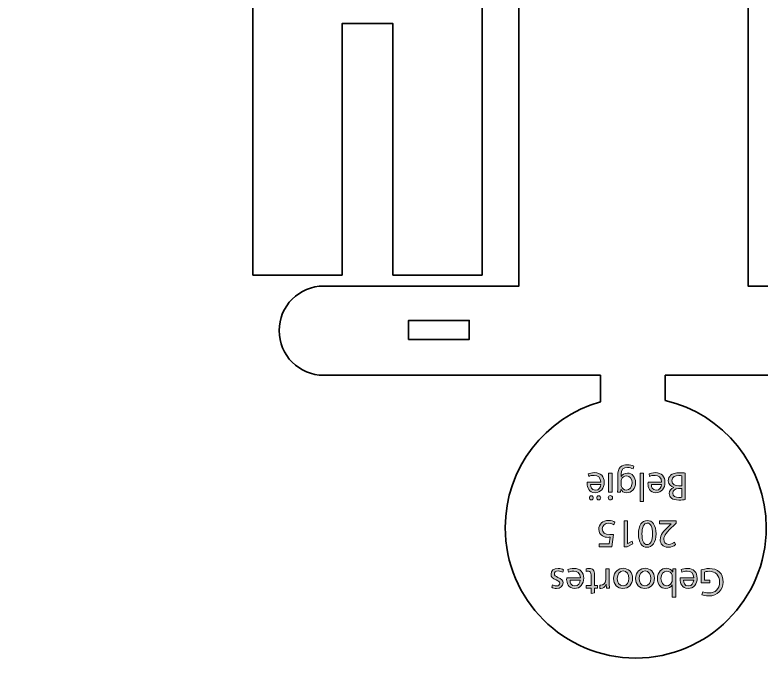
# Model space of a CAD drawing. Header units: inches. Extents: x 3 to 336, y -207 to -2.
# Drawn here: x 2.8 to 121.5, y -207.2 to -104.8 of the extents above; entities that cross this region are included whole.
import ezdxf

# ---------------------------------------------------------------- set-up
doc = ezdxf.new("R2010")
doc.units = ezdxf.units.IN
doc.header["$MEASUREMENT"] = 0
doc.layers.add('cut', color=7, linetype='Continuous')
doc.layers.add('graveer', color=7, linetype='Continuous')

# ---------------------------------------------------------------- blocks, each defined once
blk = doc.blocks.new('block 3')
at = {"layer": 'graveer'}
h = blk.add_hatch(color=7, dxfattribs=at)
h.dxf.hatch_style = 2
edge = h.paths.add_edge_path()
edge.add_spline(control_points=[(98.67, -180.77), (98.68, -180.55), (98.7, -180.3), (98.7, -179.93), (98.7, -179.93), (98.7, -178.15), (98.7, -178.15), (98.7, -177.44), (98.84, -177.01), (99.14, -176.74), (99.43, -176.46), (99.87, -176.37), (100.25, -176.37), (100.62, -176.37), (101.03, -176.46), (101.28, -176.63), (101.28, -176.63), (101.14, -177.05), (101.14, -177.05), (100.93, -176.93), (100.62, -176.81), (100.23, -176.81), (99.66, -176.81), (99.24, -177.11), (99.24, -177.88), (99.24, -177.88), (99.24, -178.23), (99.24, -178.23), (99.24, -178.23), (99.26, -178.23), (99.26, -178.23), (99.43, -177.94), (99.76, -177.71), (100.23, -177.71), (101, -177.71), (101.54, -178.36), (101.54, -179.21), (101.54, -180.25), (100.86, -180.84), (100.16, -180.84), (99.62, -180.84), (99.33, -180.57), (99.2, -180.31), (99.2, -180.31), (99.19, -180.31), (99.19, -180.31), (99.19, -180.31), (99.16, -180.77), (99.16, -180.77), (99.16, -180.77), (98.67, -180.77), (98.67, -180.77)], knot_values=[0, 0, 0, 0, 1, 1, 1, 2, 2, 2, 3, 3, 3, 4, 4, 4, 5, 5, 5, 6, 6, 6, 7, 7, 7, 8, 8, 8, 9, 9, 9, 10, 10, 10, 11, 11, 11, 12, 12, 12, 13, 13, 13, 14, 14, 14, 15, 15, 15, 16, 16, 16, 17, 17, 17, 17], degree=3, periodic=1)
edge = h.paths.add_edge_path()
edge.add_spline(control_points=[(99.25, -179.56), (99.25, -179.66), (99.26, -179.74), (99.28, -179.82), (99.38, -180.14), (99.66, -180.41), (100.06, -180.41), (100.6, -180.41), (100.98, -179.96), (100.98, -179.24), (100.98, -178.64), (100.67, -178.14), (100.07, -178.14), (99.73, -178.14), (99.42, -178.35), (99.29, -178.71), (99.26, -178.81), (99.25, -178.91), (99.25, -179.01), (99.25, -179.01), (99.25, -179.56), (99.25, -179.56)], knot_values=[0, 0, 0, 0, 1, 1, 1, 2, 2, 2, 3, 3, 3, 4, 4, 4, 5, 5, 5, 6, 6, 6, 7, 7, 7, 7], degree=3, periodic=1)
h = blk.add_hatch(color=7, dxfattribs=at)
h.dxf.hatch_style = 2
edge = h.paths.add_edge_path()
edge.add_spline(control_points=[(96.01, -179.14), (96, -178.38), (95.52, -178.07), (94.96, -178.07), (94.56, -178.07), (94.32, -178.14), (94.11, -178.23), (94.11, -178.23), (94.01, -177.83), (94.01, -177.83), (94.21, -177.74), (94.54, -177.64), (95.03, -177.64), (95.98, -177.64), (96.55, -178.26), (96.55, -179.19), (96.55, -180.11), (96, -180.84), (95.1, -180.84), (94.1, -180.84), (93.83, -179.96), (93.83, -179.4), (93.83, -179.28), (93.85, -179.19), (93.85, -179.14), (93.85, -179.14), (96.01, -179.14), (96.01, -179.14)], knot_values=[0, 0, 0, 0, 1, 1, 1, 2, 2, 2, 3, 3, 3, 4, 4, 4, 5, 5, 5, 6, 6, 6, 7, 7, 7, 8, 8, 8, 9, 9, 9, 9], degree=3, periodic=1)
edge = h.paths.add_edge_path()
edge.add_spline(control_points=[(94.81, -181.64), (94.81, -181.82), (94.67, -181.97), (94.49, -181.97), (94.32, -181.97), (94.18, -181.83), (94.18, -181.64), (94.18, -181.47), (94.31, -181.32), (94.49, -181.32), (94.68, -181.32), (94.81, -181.47), (94.81, -181.64)], knot_values=[0, 0, 0, 0, 1, 1, 1, 2, 2, 2, 3, 3, 3, 4, 4, 4, 4], degree=3, periodic=1)
edge = h.paths.add_edge_path()
edge.add_spline(control_points=[(94.37, -179.54), (94.37, -179.89), (94.52, -180.44), (95.15, -180.44), (95.71, -180.44), (95.96, -179.92), (96.01, -179.54), (96.01, -179.54), (94.37, -179.54), (94.37, -179.54)], knot_values=[0, 0, 0, 0, 1, 1, 1, 2, 2, 2, 3, 3, 3, 3], degree=3, periodic=1)
edge = h.paths.add_edge_path()
edge.add_spline(control_points=[(95.99, -181.64), (95.99, -181.82), (95.85, -181.97), (95.67, -181.97), (95.49, -181.97), (95.36, -181.83), (95.36, -181.64), (95.36, -181.47), (95.48, -181.32), (95.67, -181.32), (95.86, -181.32), (95.99, -181.47), (95.99, -181.64)], knot_values=[0, 0, 0, 0, 1, 1, 1, 2, 2, 2, 3, 3, 3, 4, 4, 4, 4], degree=3, periodic=1)
h = blk.add_hatch(color=7, dxfattribs=at)
h.dxf.hatch_style = 2
edge = h.paths.add_edge_path()
edge.add_spline(control_points=[(97.19, -181.64), (97.18, -181.45), (97.32, -181.3), (97.54, -181.3), (97.74, -181.3), (97.88, -181.45), (97.88, -181.64), (97.88, -181.84), (97.73, -181.99), (97.53, -181.99), (97.32, -181.99), (97.19, -181.84), (97.19, -181.64)], knot_values=[0, 0, 0, 0, 1, 1, 1, 2, 2, 2, 3, 3, 3, 4, 4, 4, 4], degree=3, periodic=1)
h.paths.add_polyline_path([(97.81, -177.7), (97.81, -180.77), (97.25, -180.77), (97.25, -177.7)])
h = blk.add_hatch(color=7, dxfattribs=at)
h.dxf.hatch_style = 2
h.paths.add_polyline_path([(102.82, -182.21), (102.26, -182.21), (102.26, -177.7), (102.82, -177.7)])
h = blk.add_hatch(color=7, dxfattribs=at)
h.dxf.hatch_style = 2
edge = h.paths.add_edge_path()
edge.add_spline(control_points=[(105.69, -179.14), (105.68, -178.38), (105.19, -178.07), (104.63, -178.07), (104.23, -178.07), (103.99, -178.14), (103.78, -178.23), (103.78, -178.23), (103.69, -177.83), (103.69, -177.83), (103.89, -177.74), (104.22, -177.64), (104.71, -177.64), (105.66, -177.64), (106.22, -178.26), (106.22, -179.19), (106.22, -180.11), (105.68, -180.84), (104.78, -180.84), (103.78, -180.84), (103.51, -179.96), (103.51, -179.4), (103.51, -179.28), (103.52, -179.19), (103.53, -179.14), (103.53, -179.14), (105.69, -179.14), (105.69, -179.14)], knot_values=[0, 0, 0, 0, 1, 1, 1, 2, 2, 2, 3, 3, 3, 4, 4, 4, 5, 5, 5, 6, 6, 6, 7, 7, 7, 8, 8, 8, 9, 9, 9, 9], degree=3, periodic=1)
edge = h.paths.add_edge_path()
edge.add_spline(control_points=[(104.05, -179.54), (104.04, -179.89), (104.2, -180.44), (104.83, -180.44), (105.39, -180.44), (105.64, -179.92), (105.68, -179.54), (105.68, -179.54), (104.05, -179.54), (104.05, -179.54)], knot_values=[0, 0, 0, 0, 1, 1, 1, 2, 2, 2, 3, 3, 3, 3], degree=3, periodic=1)
h = blk.add_hatch(color=7, dxfattribs=at)
h.dxf.hatch_style = 2
edge = h.paths.add_edge_path()
edge.add_spline(control_points=[(109.45, -181.92), (109.21, -181.98), (108.83, -182.01), (108.44, -182.01), (107.89, -182.01), (107.53, -181.92), (107.26, -181.7), (107.04, -181.54), (106.91, -181.28), (106.91, -180.95), (106.91, -180.53), (107.18, -180.17), (107.63, -180.01), (107.63, -180.01), (107.63, -179.99), (107.63, -179.99), (107.23, -179.89), (106.75, -179.56), (106.75, -178.92), (106.75, -178.55), (106.9, -178.27), (107.11, -178.06), (107.41, -177.79), (107.89, -177.66), (108.59, -177.66), (108.97, -177.66), (109.26, -177.69), (109.45, -177.71), (109.45, -177.71), (109.45, -181.92), (109.45, -181.92)], knot_values=[0, 0, 0, 0, 1, 1, 1, 2, 2, 2, 3, 3, 3, 4, 4, 4, 5, 5, 5, 6, 6, 6, 7, 7, 7, 8, 8, 8, 9, 9, 9, 10, 10, 10, 10], degree=3, periodic=1)
edge = h.paths.add_edge_path()
edge.add_spline(control_points=[(108.9, -178.12), (108.79, -178.1), (108.63, -178.09), (108.43, -178.09), (107.86, -178.09), (107.33, -178.3), (107.33, -178.93), (107.33, -179.51), (107.83, -179.75), (108.44, -179.75), (108.44, -179.75), (108.9, -179.75), (108.9, -179.75), (108.9, -179.75), (108.9, -178.12), (108.9, -178.12)], knot_values=[0, 0, 0, 0, 1, 1, 1, 2, 2, 2, 3, 3, 3, 4, 4, 4, 5, 5, 5, 5], degree=3, periodic=1)
edge = h.paths.add_edge_path()
edge.add_spline(control_points=[(108.9, -180.17), (108.9, -180.17), (108.39, -180.17), (108.39, -180.17), (107.81, -180.17), (107.47, -180.48), (107.47, -180.89), (107.47, -181.39), (107.85, -181.59), (108.41, -181.59), (108.66, -181.59), (108.81, -181.57), (108.9, -181.55), (108.9, -181.55), (108.9, -180.17), (108.9, -180.17)], knot_values=[0, 0, 0, 0, 1, 1, 1, 2, 2, 2, 3, 3, 3, 4, 4, 4, 5, 5, 5, 5], degree=3, periodic=1)
h = blk.add_hatch(color=7, dxfattribs=at)
h.dxf.hatch_style = 2
edge = h.paths.add_edge_path()
edge.add_spline(control_points=[(95.76, -188.98), (95.76, -188.98), (97.34, -188.98), (97.34, -188.98), (97.34, -188.98), (97.49, -187.92), (97.49, -187.92), (97.4, -187.93), (97.31, -187.94), (97.16, -187.94), (96.84, -187.94), (96.52, -187.87), (96.27, -187.72), (95.94, -187.54), (95.68, -187.18), (95.68, -186.66), (95.68, -185.85), (96.32, -185.25), (97.22, -185.25), (97.67, -185.25), (98.05, -185.38), (98.24, -185.5), (98.24, -185.5), (98.1, -185.93), (98.1, -185.93), (97.93, -185.83), (97.6, -185.7), (97.22, -185.7), (96.69, -185.7), (96.24, -186.04), (96.24, -186.6), (96.25, -187.13), (96.61, -187.51), (97.43, -187.51), (97.67, -187.51), (97.85, -187.49), (98, -187.47), (98, -187.47), (97.74, -189.45), (97.74, -189.45), (97.74, -189.45), (95.76, -189.45), (95.76, -189.45), (95.76, -189.45), (95.76, -188.98), (95.76, -188.98)], knot_values=[0, 0, 0, 0, 1, 1, 1, 2, 2, 2, 3, 3, 3, 4, 4, 4, 5, 5, 5, 6, 6, 6, 7, 7, 7, 8, 8, 8, 9, 9, 9, 10, 10, 10, 11, 11, 11, 12, 12, 12, 13, 13, 13, 14, 14, 14, 15, 15, 15, 15], degree=3, periodic=1)
h = blk.add_hatch(color=7, dxfattribs=at)
h.dxf.hatch_style = 2
h.paths.add_polyline_path([(100.27, -188.93), (100.28, -188.93), (101, -188.54), (101.11, -188.97), (100.21, -189.45), (99.73, -189.45), (99.73, -185.32), (100.27, -185.32)])
h = blk.add_hatch(color=7, dxfattribs=at)
h.dxf.hatch_style = 2
edge = h.paths.add_edge_path()
edge.add_spline(control_points=[(102, -187.43), (102, -186.03), (102.52, -185.25), (103.43, -185.25), (104.24, -185.25), (104.78, -186.01), (104.8, -187.37), (104.8, -188.76), (104.2, -189.52), (103.36, -189.52), (102.49, -189.52), (102, -188.74), (102, -187.43)], knot_values=[0, 0, 0, 0, 1, 1, 1, 2, 2, 2, 3, 3, 3, 4, 4, 4, 4], degree=3, periodic=1)
edge = h.paths.add_edge_path()
edge.add_spline(control_points=[(104.24, -187.37), (104.24, -186.29), (103.91, -185.68), (103.4, -185.68), (102.83, -185.68), (102.55, -186.35), (102.55, -187.4), (102.55, -188.42), (102.82, -189.09), (103.39, -189.09), (103.88, -189.09), (104.24, -188.49), (104.24, -187.37)], knot_values=[0, 0, 0, 0, 1, 1, 1, 2, 2, 2, 3, 3, 3, 4, 4, 4, 4], degree=3, periodic=1)
h = blk.add_hatch(color=7, dxfattribs=at)
h.dxf.hatch_style = 2
edge = h.paths.add_edge_path()
edge.add_spline(control_points=[(108, -185.32), (108, -185.32), (108, -185.66), (108, -185.66), (108, -185.66), (107.56, -186.09), (107.56, -186.09), (106.5, -187.09), (106.03, -187.63), (106.02, -188.25), (106.02, -188.67), (106.23, -189.06), (106.84, -189.06), (107.22, -189.06), (107.53, -188.86), (107.72, -188.71), (107.72, -188.71), (107.9, -189.1), (107.9, -189.1), (107.61, -189.34), (107.2, -189.52), (106.73, -189.52), (105.84, -189.52), (105.46, -188.91), (105.46, -188.32), (105.46, -187.56), (106.02, -186.94), (106.89, -186.1), (106.89, -186.1), (107.22, -185.8), (107.22, -185.8), (107.22, -185.8), (107.22, -185.78), (107.22, -185.78), (107.22, -185.78), (105.36, -185.78), (105.36, -185.78), (105.36, -185.78), (105.36, -185.32), (105.36, -185.32), (105.36, -185.32), (108, -185.32), (108, -185.32)], knot_values=[0, 0, 0, 0, 1, 1, 1, 2, 2, 2, 3, 3, 3, 4, 4, 4, 5, 5, 5, 6, 6, 6, 7, 7, 7, 8, 8, 8, 9, 9, 9, 10, 10, 10, 11, 11, 11, 12, 12, 12, 13, 13, 13, 14, 14, 14, 14], degree=3, periodic=1)
h = blk.add_hatch(color=7, dxfattribs=at)
h.dxf.hatch_style = 2
edge = h.paths.add_edge_path()
edge.add_spline(control_points=[(89.95, -193.51), (89.79, -193.4), (89.49, -193.29), (89.21, -193.29), (88.81, -193.29), (88.62, -193.49), (88.62, -193.75), (88.62, -194.01), (88.78, -194.16), (89.19, -194.31), (89.74, -194.51), (90, -194.81), (90, -195.18), (90, -195.68), (89.6, -196.08), (88.94, -196.08), (88.63, -196.08), (88.36, -196), (88.19, -195.89), (88.19, -195.89), (88.33, -195.49), (88.33, -195.49), (88.45, -195.56), (88.67, -195.67), (88.95, -195.67), (89.28, -195.67), (89.47, -195.47), (89.47, -195.25), (89.47, -194.99), (89.28, -194.88), (88.88, -194.73), (88.35, -194.52), (88.08, -194.26), (88.08, -193.8), (88.08, -193.26), (88.5, -192.88), (89.23, -192.88), (89.56, -192.88), (89.87, -192.96), (90.09, -193.09), (90.09, -193.09), (89.95, -193.51), (89.95, -193.51)], knot_values=[0, 0, 0, 0, 1, 1, 1, 2, 2, 2, 3, 3, 3, 4, 4, 4, 5, 5, 5, 6, 6, 6, 7, 7, 7, 8, 8, 8, 9, 9, 9, 10, 10, 10, 11, 11, 11, 12, 12, 12, 13, 13, 13, 14, 14, 14, 14], degree=3, periodic=1)
h = blk.add_hatch(color=7, dxfattribs=at)
h.dxf.hatch_style = 2
edge = h.paths.add_edge_path()
edge.add_spline(control_points=[(92.75, -194.38), (92.73, -193.62), (92.25, -193.31), (91.69, -193.31), (91.29, -193.31), (91.05, -193.38), (90.84, -193.47), (90.84, -193.47), (90.74, -193.07), (90.74, -193.07), (90.94, -192.98), (91.28, -192.88), (91.77, -192.88), (92.71, -192.88), (93.28, -193.5), (93.28, -194.43), (93.28, -195.35), (92.73, -196.08), (91.84, -196.08), (90.83, -196.08), (90.57, -195.2), (90.57, -194.64), (90.57, -194.52), (90.58, -194.43), (90.59, -194.38), (90.59, -194.38), (92.75, -194.38), (92.75, -194.38)], knot_values=[0, 0, 0, 0, 1, 1, 1, 2, 2, 2, 3, 3, 3, 4, 4, 4, 5, 5, 5, 6, 6, 6, 7, 7, 7, 8, 8, 8, 9, 9, 9, 9], degree=3, periodic=1)
edge = h.paths.add_edge_path()
edge.add_spline(control_points=[(91.11, -194.78), (91.1, -195.13), (91.25, -195.68), (91.88, -195.68), (92.45, -195.68), (92.69, -195.16), (92.74, -194.78), (92.74, -194.78), (91.11, -194.78), (91.11, -194.78)], knot_values=[0, 0, 0, 0, 1, 1, 1, 2, 2, 2, 3, 3, 3, 3], degree=3, periodic=1)
h = blk.add_hatch(color=7, dxfattribs=at)
h.dxf.hatch_style = 2
edge = h.paths.add_edge_path()
edge.add_spline(control_points=[(94.45, -196.9), (94.45, -196.9), (94.45, -196.01), (94.45, -196.01), (94.45, -196.01), (93.65, -196.01), (93.65, -196.01), (93.65, -196.01), (93.65, -195.59), (93.65, -195.59), (93.65, -195.59), (94.45, -195.59), (94.45, -195.59), (94.45, -195.59), (94.45, -193.93), (94.45, -193.93), (94.45, -193.55), (94.34, -193.33), (94.03, -193.33), (93.88, -193.33), (93.77, -193.35), (93.7, -193.37), (93.7, -193.37), (93.68, -192.95), (93.68, -192.95), (93.79, -192.91), (93.96, -192.88), (94.17, -192.88), (94.43, -192.88), (94.64, -192.96), (94.78, -193.11), (94.94, -193.28), (94.99, -193.55), (94.99, -193.91), (94.99, -193.91), (94.99, -195.59), (94.99, -195.59), (94.99, -195.59), (95.47, -195.59), (95.47, -195.59), (95.47, -195.59), (95.47, -196.01), (95.47, -196.01), (95.47, -196.01), (94.99, -196.01), (94.99, -196.01), (94.99, -196.01), (94.99, -196.75), (94.99, -196.75), (94.99, -196.75), (94.45, -196.9), (94.45, -196.9)], knot_values=[0, 0, 0, 0, 1, 1, 1, 2, 2, 2, 3, 3, 3, 4, 4, 4, 5, 5, 5, 6, 6, 6, 7, 7, 7, 8, 8, 8, 9, 9, 9, 10, 10, 10, 11, 11, 11, 12, 12, 12, 13, 13, 13, 14, 14, 14, 15, 15, 15, 16, 16, 16, 17, 17, 17, 17], degree=3, periodic=1)
h = blk.add_hatch(color=7, dxfattribs=at)
h.dxf.hatch_style = 2
edge = h.paths.add_edge_path()
edge.add_spline(control_points=[(97.35, -195.06), (97.35, -195.42), (97.36, -195.73), (97.37, -196.01), (97.37, -196.01), (96.89, -196.01), (96.89, -196.01), (96.89, -196.01), (96.87, -195.41), (96.87, -195.41), (96.87, -195.41), (96.84, -195.41), (96.84, -195.41), (96.7, -195.82), (96.36, -196.08), (95.99, -196.08), (95.93, -196.08), (95.88, -196.08), (95.83, -196.07), (95.83, -196.07), (95.83, -195.54), (95.83, -195.54), (95.89, -195.55), (95.95, -195.56), (96.02, -195.56), (96.42, -195.56), (96.69, -195.26), (96.77, -194.84), (96.78, -194.76), (96.8, -194.67), (96.8, -194.58), (96.8, -194.58), (96.8, -192.94), (96.8, -192.94), (96.8, -192.94), (97.35, -192.94), (97.35, -192.94), (97.35, -192.94), (97.35, -195.06), (97.35, -195.06)], knot_values=[0, 0, 0, 0, 1, 1, 1, 2, 2, 2, 3, 3, 3, 4, 4, 4, 5, 5, 5, 6, 6, 6, 7, 7, 7, 8, 8, 8, 9, 9, 9, 10, 10, 10, 11, 11, 11, 12, 12, 12, 13, 13, 13, 13], degree=3, periodic=1)
h = blk.add_hatch(color=7, dxfattribs=at)
h.dxf.hatch_style = 2
edge = h.paths.add_edge_path()
edge.add_spline(control_points=[(98.05, -194.5), (98.05, -193.37), (98.84, -192.87), (99.58, -192.87), (100.42, -192.87), (101.06, -193.48), (101.06, -194.45), (101.06, -195.48), (100.38, -196.08), (99.53, -196.08), (98.65, -196.08), (98.05, -195.44), (98.05, -194.5)], knot_values=[0, 0, 0, 0, 1, 1, 1, 2, 2, 2, 3, 3, 3, 4, 4, 4, 4], degree=3, periodic=1)
edge = h.paths.add_edge_path()
edge.add_spline(control_points=[(100.49, -194.47), (100.49, -193.8), (100.1, -193.29), (99.56, -193.29), (99.02, -193.29), (98.62, -193.79), (98.62, -194.48), (98.62, -195), (98.88, -195.67), (99.55, -195.67), (100.21, -195.67), (100.49, -195.06), (100.49, -194.47)], knot_values=[0, 0, 0, 0, 1, 1, 1, 2, 2, 2, 3, 3, 3, 4, 4, 4, 4], degree=3, periodic=1)
h = blk.add_hatch(color=7, dxfattribs=at)
h.dxf.hatch_style = 2
edge = h.paths.add_edge_path()
edge.add_spline(control_points=[(101.54, -194.5), (101.54, -193.37), (102.33, -192.87), (103.07, -192.87), (103.9, -192.87), (104.54, -193.48), (104.54, -194.45), (104.54, -195.48), (103.87, -196.08), (103.02, -196.08), (102.14, -196.08), (101.54, -195.44), (101.54, -194.5)], knot_values=[0, 0, 0, 0, 1, 1, 1, 2, 2, 2, 3, 3, 3, 4, 4, 4, 4], degree=3, periodic=1)
edge = h.paths.add_edge_path()
edge.add_spline(control_points=[(103.98, -194.47), (103.98, -193.8), (103.59, -193.29), (103.04, -193.29), (102.51, -193.29), (102.11, -193.79), (102.11, -194.48), (102.11, -195), (102.37, -195.67), (103.03, -195.67), (103.69, -195.67), (103.98, -195.06), (103.98, -194.47)], knot_values=[0, 0, 0, 0, 1, 1, 1, 2, 2, 2, 3, 3, 3, 4, 4, 4, 4], degree=3, periodic=1)
h = blk.add_hatch(color=7, dxfattribs=at)
h.dxf.hatch_style = 2
edge = h.paths.add_edge_path()
edge.add_spline(control_points=[(107.96, -192.94), (107.95, -193.15), (107.93, -193.46), (107.93, -193.73), (107.93, -193.73), (107.93, -197.45), (107.93, -197.45), (107.93, -197.45), (107.38, -197.45), (107.38, -197.45), (107.38, -197.45), (107.38, -195.52), (107.38, -195.52), (107.38, -195.52), (107.37, -195.52), (107.37, -195.52), (107.17, -195.86), (106.82, -196.08), (106.32, -196.08), (105.56, -196.08), (105.02, -195.45), (105.02, -194.52), (105.02, -193.42), (105.72, -192.87), (106.4, -192.87), (106.85, -192.87), (107.2, -193.04), (107.43, -193.45), (107.43, -193.45), (107.45, -193.45), (107.45, -193.45), (107.45, -193.45), (107.48, -192.94), (107.48, -192.94), (107.48, -192.94), (107.96, -192.94), (107.96, -192.94)], knot_values=[0, 0, 0, 0, 1, 1, 1, 2, 2, 2, 3, 3, 3, 4, 4, 4, 5, 5, 5, 6, 6, 6, 7, 7, 7, 8, 8, 8, 9, 9, 9, 10, 10, 10, 11, 11, 11, 12, 12, 12, 12], degree=3, periodic=1)
edge = h.paths.add_edge_path()
edge.add_spline(control_points=[(107.38, -194.17), (107.38, -194.1), (107.37, -194.03), (107.36, -193.97), (107.25, -193.58), (106.92, -193.32), (106.52, -193.32), (105.93, -193.32), (105.58, -193.79), (105.58, -194.5), (105.58, -195.11), (105.9, -195.64), (106.5, -195.64), (106.88, -195.64), (107.24, -195.38), (107.35, -194.95), (107.36, -194.89), (107.38, -194.81), (107.38, -194.73), (107.38, -194.73), (107.38, -194.17), (107.38, -194.17)], knot_values=[0, 0, 0, 0, 1, 1, 1, 2, 2, 2, 3, 3, 3, 4, 4, 4, 5, 5, 5, 6, 6, 6, 7, 7, 7, 7], degree=3, periodic=1)
h = blk.add_hatch(color=7, dxfattribs=at)
h.dxf.hatch_style = 2
edge = h.paths.add_edge_path()
edge.add_spline(control_points=[(110.8, -194.38), (110.79, -193.62), (110.31, -193.31), (109.75, -193.31), (109.35, -193.31), (109.11, -193.38), (108.9, -193.47), (108.9, -193.47), (108.8, -193.07), (108.8, -193.07), (109, -192.98), (109.34, -192.88), (109.83, -192.88), (110.77, -192.88), (111.34, -193.5), (111.34, -194.43), (111.34, -195.35), (110.79, -196.08), (109.9, -196.08), (108.89, -196.08), (108.63, -195.2), (108.63, -194.64), (108.63, -194.52), (108.64, -194.43), (108.64, -194.38), (108.64, -194.38), (110.8, -194.38), (110.8, -194.38)], knot_values=[0, 0, 0, 0, 1, 1, 1, 2, 2, 2, 3, 3, 3, 4, 4, 4, 5, 5, 5, 6, 6, 6, 7, 7, 7, 8, 8, 8, 9, 9, 9, 9], degree=3, periodic=1)
edge = h.paths.add_edge_path()
edge.add_spline(control_points=[(109.17, -194.78), (109.16, -195.13), (109.31, -195.68), (109.94, -195.68), (110.51, -195.68), (110.75, -195.16), (110.8, -194.78), (110.8, -194.78), (109.17, -194.78), (109.17, -194.78)], knot_values=[0, 0, 0, 0, 1, 1, 1, 2, 2, 2, 3, 3, 3, 3], degree=3, periodic=1)
h = blk.add_hatch(color=7, dxfattribs=at)
h.dxf.hatch_style = 2
edge = h.paths.add_edge_path()
edge.add_spline(control_points=[(111.97, -193.13), (112.22, -193.04), (112.71, -192.9), (113.29, -192.9), (113.93, -192.9), (114.47, -193.06), (114.89, -193.46), (115.26, -193.82), (115.48, -194.39), (115.48, -195.06), (115.48, -196.33), (114.6, -197.27), (113.17, -197.27), (112.67, -197.27), (112.28, -197.16), (112.1, -197.07), (112.1, -197.07), (112.23, -196.62), (112.23, -196.62), (112.46, -196.72), (112.75, -196.8), (113.18, -196.8), (114.22, -196.8), (114.9, -196.15), (114.9, -195.08), (114.9, -193.99), (114.25, -193.35), (113.25, -193.35), (112.89, -193.35), (112.64, -193.4), (112.51, -193.47), (112.51, -193.47), (112.51, -194.74), (112.51, -194.74), (112.51, -194.74), (113.38, -194.74), (113.38, -194.74), (113.38, -194.74), (113.38, -195.19), (113.38, -195.19), (113.38, -195.19), (111.97, -195.19), (111.97, -195.19), (111.97, -195.19), (111.97, -193.13), (111.97, -193.13)], knot_values=[0, 0, 0, 0, 1, 1, 1, 2, 2, 2, 3, 3, 3, 4, 4, 4, 5, 5, 5, 6, 6, 6, 7, 7, 7, 8, 8, 8, 9, 9, 9, 10, 10, 10, 11, 11, 11, 12, 12, 12, 13, 13, 13, 14, 14, 14, 15, 15, 15, 15], degree=3, periodic=1)
at = {"layer": 'graveer', "lineweight": 0}
for points in [[(97.81, -177.7), (97.81, -180.77), (97.25, -180.77), (97.25, -177.7), (97.81, -177.7)], [(102.82, -182.21), (102.26, -182.21), (102.26, -177.7), (102.82, -177.7), (102.82, -182.21)], [(100.27, -188.93), (100.28, -188.93), (101, -188.54), (101.11, -188.97), (100.21, -189.45), (99.73, -189.45), (99.73, -185.32), (100.27, -185.32), (100.27, -188.93)]]:
    blk.add_lwpolyline(points, dxfattribs=at)
for points, knots in [([(98.67, -180.77), (98.68, -180.55), (98.7, -180.3), (98.7, -179.93), (98.7, -179.93), (98.7, -178.15), (98.7, -178.15), (98.7, -177.44), (98.84, -177.01), (99.14, -176.74), (99.43, -176.46), (99.87, -176.37), (100.25, -176.37), (100.62, -176.37), (101.03, -176.46), (101.28, -176.63), (101.28, -176.63), (101.14, -177.05), (101.14, -177.05), (100.93, -176.93), (100.62, -176.81), (100.23, -176.81), (99.66, -176.81), (99.24, -177.11), (99.24, -177.88), (99.24, -177.88), (99.24, -178.23), (99.24, -178.23), (99.24, -178.23), (99.26, -178.23), (99.26, -178.23), (99.43, -177.94), (99.76, -177.71), (100.23, -177.71), (101, -177.71), (101.54, -178.36), (101.54, -179.21), (101.54, -180.25), (100.86, -180.84), (100.16, -180.84), (99.62, -180.84), (99.33, -180.57), (99.2, -180.31), (99.2, -180.31), (99.19, -180.31), (99.19, -180.31), (99.19, -180.31), (99.16, -180.77), (99.16, -180.77), (99.16, -180.77), (98.67, -180.77), (98.67, -180.77)], [0, 0, 0, 0, 1, 1, 1, 2, 2, 2, 3, 3, 3, 4, 4, 4, 5, 5, 5, 6, 6, 6, 7, 7, 7, 8, 8, 8, 9, 9, 9, 10, 10, 10, 11, 11, 11, 12, 12, 12, 13, 13, 13, 14, 14, 14, 15, 15, 15, 16, 16, 16, 17, 17, 17, 17]), ([(96.01, -179.14), (96, -178.38), (95.52, -178.07), (94.96, -178.07), (94.56, -178.07), (94.32, -178.14), (94.11, -178.23), (94.11, -178.23), (94.01, -177.83), (94.01, -177.83), (94.21, -177.74), (94.54, -177.64), (95.03, -177.64), (95.98, -177.64), (96.55, -178.26), (96.55, -179.19), (96.55, -180.11), (96, -180.84), (95.1, -180.84), (94.1, -180.84), (93.83, -179.96), (93.83, -179.4), (93.83, -179.28), (93.85, -179.19), (93.85, -179.14), (93.85, -179.14), (96.01, -179.14), (96.01, -179.14)], [0, 0, 0, 0, 1, 1, 1, 2, 2, 2, 3, 3, 3, 4, 4, 4, 5, 5, 5, 6, 6, 6, 7, 7, 7, 8, 8, 8, 9, 9, 9, 9]), ([(105.69, -179.14), (105.68, -178.38), (105.19, -178.07), (104.63, -178.07), (104.23, -178.07), (103.99, -178.14), (103.78, -178.23), (103.78, -178.23), (103.69, -177.83), (103.69, -177.83), (103.89, -177.74), (104.22, -177.64), (104.71, -177.64), (105.66, -177.64), (106.22, -178.26), (106.22, -179.19), (106.22, -180.11), (105.68, -180.84), (104.78, -180.84), (103.78, -180.84), (103.51, -179.96), (103.51, -179.4), (103.51, -179.28), (103.52, -179.19), (103.53, -179.14), (103.53, -179.14), (105.69, -179.14), (105.69, -179.14)], [0, 0, 0, 0, 1, 1, 1, 2, 2, 2, 3, 3, 3, 4, 4, 4, 5, 5, 5, 6, 6, 6, 7, 7, 7, 8, 8, 8, 9, 9, 9, 9]), ([(109.45, -181.92), (109.21, -181.98), (108.83, -182.01), (108.44, -182.01), (107.89, -182.01), (107.53, -181.92), (107.26, -181.7), (107.04, -181.54), (106.91, -181.28), (106.91, -180.95), (106.91, -180.53), (107.18, -180.17), (107.63, -180.01), (107.63, -180.01), (107.63, -179.99), (107.63, -179.99), (107.23, -179.89), (106.75, -179.56), (106.75, -178.92), (106.75, -178.55), (106.9, -178.27), (107.11, -178.06), (107.41, -177.79), (107.89, -177.66), (108.59, -177.66), (108.97, -177.66), (109.26, -177.69), (109.45, -177.71), (109.45, -177.71), (109.45, -181.92), (109.45, -181.92)], [0, 0, 0, 0, 1, 1, 1, 2, 2, 2, 3, 3, 3, 4, 4, 4, 5, 5, 5, 6, 6, 6, 7, 7, 7, 8, 8, 8, 9, 9, 9, 10, 10, 10, 10]), ([(108.9, -178.12), (108.79, -178.1), (108.63, -178.09), (108.43, -178.09), (107.86, -178.09), (107.33, -178.3), (107.33, -178.93), (107.33, -179.51), (107.83, -179.75), (108.44, -179.75), (108.44, -179.75), (108.9, -179.75), (108.9, -179.75), (108.9, -179.75), (108.9, -178.12), (108.9, -178.12)], [0, 0, 0, 0, 1, 1, 1, 2, 2, 2, 3, 3, 3, 4, 4, 4, 5, 5, 5, 5]), ([(99.25, -179.56), (99.25, -179.66), (99.26, -179.74), (99.28, -179.82), (99.38, -180.14), (99.66, -180.41), (100.06, -180.41), (100.6, -180.41), (100.98, -179.96), (100.98, -179.24), (100.98, -178.64), (100.67, -178.14), (100.07, -178.14), (99.73, -178.14), (99.42, -178.35), (99.29, -178.71), (99.26, -178.81), (99.25, -178.91), (99.25, -179.01), (99.25, -179.01), (99.25, -179.56), (99.25, -179.56)], [0, 0, 0, 0, 1, 1, 1, 2, 2, 2, 3, 3, 3, 4, 4, 4, 5, 5, 5, 6, 6, 6, 7, 7, 7, 7]), ([(94.37, -179.54), (94.37, -179.89), (94.52, -180.44), (95.15, -180.44), (95.71, -180.44), (95.96, -179.92), (96.01, -179.54), (96.01, -179.54), (94.37, -179.54), (94.37, -179.54)], [0, 0, 0, 0, 1, 1, 1, 2, 2, 2, 3, 3, 3, 3]), ([(104.05, -179.54), (104.04, -179.89), (104.2, -180.44), (104.83, -180.44), (105.39, -180.44), (105.64, -179.92), (105.68, -179.54), (105.68, -179.54), (104.05, -179.54), (104.05, -179.54)], [0, 0, 0, 0, 1, 1, 1, 2, 2, 2, 3, 3, 3, 3]), ([(108.9, -180.17), (108.9, -180.17), (108.39, -180.17), (108.39, -180.17), (107.81, -180.17), (107.47, -180.48), (107.47, -180.89), (107.47, -181.39), (107.85, -181.59), (108.41, -181.59), (108.66, -181.59), (108.81, -181.57), (108.9, -181.55), (108.9, -181.55), (108.9, -180.17), (108.9, -180.17)], [0, 0, 0, 0, 1, 1, 1, 2, 2, 2, 3, 3, 3, 4, 4, 4, 5, 5, 5, 5]), ([(94.81, -181.64), (94.81, -181.82), (94.67, -181.97), (94.49, -181.97), (94.32, -181.97), (94.18, -181.83), (94.18, -181.64), (94.18, -181.47), (94.31, -181.32), (94.49, -181.32), (94.68, -181.32), (94.81, -181.47), (94.81, -181.64)], [0, 0, 0, 0, 1, 1, 1, 2, 2, 2, 3, 3, 3, 4, 4, 4, 4]), ([(95.99, -181.64), (95.99, -181.82), (95.85, -181.97), (95.67, -181.97), (95.49, -181.97), (95.36, -181.83), (95.36, -181.64), (95.36, -181.47), (95.48, -181.32), (95.67, -181.32), (95.86, -181.32), (95.99, -181.47), (95.99, -181.64)], [0, 0, 0, 0, 1, 1, 1, 2, 2, 2, 3, 3, 3, 4, 4, 4, 4]), ([(97.19, -181.64), (97.18, -181.45), (97.32, -181.3), (97.54, -181.3), (97.74, -181.3), (97.88, -181.45), (97.88, -181.64), (97.88, -181.84), (97.73, -181.99), (97.53, -181.99), (97.32, -181.99), (97.19, -181.84), (97.19, -181.64)], [0, 0, 0, 0, 1, 1, 1, 2, 2, 2, 3, 3, 3, 4, 4, 4, 4]), ([(95.76, -188.98), (95.76, -188.98), (97.34, -188.98), (97.34, -188.98), (97.34, -188.98), (97.49, -187.92), (97.49, -187.92), (97.4, -187.93), (97.31, -187.94), (97.16, -187.94), (96.84, -187.94), (96.52, -187.87), (96.27, -187.72), (95.94, -187.54), (95.68, -187.18), (95.68, -186.66), (95.68, -185.85), (96.32, -185.25), (97.22, -185.25), (97.67, -185.25), (98.05, -185.38), (98.24, -185.5), (98.24, -185.5), (98.1, -185.93), (98.1, -185.93), (97.93, -185.83), (97.6, -185.7), (97.22, -185.7), (96.69, -185.7), (96.24, -186.04), (96.24, -186.6), (96.25, -187.13), (96.61, -187.51), (97.43, -187.51), (97.67, -187.51), (97.85, -187.49), (98, -187.47), (98, -187.47), (97.74, -189.45), (97.74, -189.45), (97.74, -189.45), (95.76, -189.45), (95.76, -189.45), (95.76, -189.45), (95.76, -188.98), (95.76, -188.98)], [0, 0, 0, 0, 1, 1, 1, 2, 2, 2, 3, 3, 3, 4, 4, 4, 5, 5, 5, 6, 6, 6, 7, 7, 7, 8, 8, 8, 9, 9, 9, 10, 10, 10, 11, 11, 11, 12, 12, 12, 13, 13, 13, 14, 14, 14, 15, 15, 15, 15]), ([(102, -187.43), (102, -186.03), (102.52, -185.25), (103.43, -185.25), (104.24, -185.25), (104.78, -186.01), (104.8, -187.37), (104.8, -188.76), (104.2, -189.52), (103.36, -189.52), (102.49, -189.52), (102, -188.74), (102, -187.43)], [0, 0, 0, 0, 1, 1, 1, 2, 2, 2, 3, 3, 3, 4, 4, 4, 4]), ([(104.24, -187.37), (104.24, -186.29), (103.91, -185.68), (103.4, -185.68), (102.83, -185.68), (102.55, -186.35), (102.55, -187.4), (102.55, -188.42), (102.82, -189.09), (103.39, -189.09), (103.88, -189.09), (104.24, -188.49), (104.24, -187.37)], [0, 0, 0, 0, 1, 1, 1, 2, 2, 2, 3, 3, 3, 4, 4, 4, 4]), ([(108, -185.32), (108, -185.32), (108, -185.66), (108, -185.66), (108, -185.66), (107.56, -186.09), (107.56, -186.09), (106.5, -187.09), (106.03, -187.63), (106.02, -188.25), (106.02, -188.67), (106.23, -189.06), (106.84, -189.06), (107.22, -189.06), (107.53, -188.86), (107.72, -188.71), (107.72, -188.71), (107.9, -189.1), (107.9, -189.1), (107.61, -189.34), (107.2, -189.52), (106.73, -189.52), (105.84, -189.52), (105.46, -188.91), (105.46, -188.32), (105.46, -187.56), (106.02, -186.94), (106.89, -186.1), (106.89, -186.1), (107.22, -185.8), (107.22, -185.8), (107.22, -185.8), (107.22, -185.78), (107.22, -185.78), (107.22, -185.78), (105.36, -185.78), (105.36, -185.78), (105.36, -185.78), (105.36, -185.32), (105.36, -185.32), (105.36, -185.32), (108, -185.32), (108, -185.32)], [0, 0, 0, 0, 1, 1, 1, 2, 2, 2, 3, 3, 3, 4, 4, 4, 5, 5, 5, 6, 6, 6, 7, 7, 7, 8, 8, 8, 9, 9, 9, 10, 10, 10, 11, 11, 11, 12, 12, 12, 13, 13, 13, 14, 14, 14, 14]), ([(89.95, -193.51), (89.79, -193.4), (89.49, -193.29), (89.21, -193.29), (88.81, -193.29), (88.62, -193.49), (88.62, -193.75), (88.62, -194.01), (88.78, -194.16), (89.19, -194.31), (89.74, -194.51), (90, -194.81), (90, -195.18), (90, -195.68), (89.6, -196.08), (88.94, -196.08), (88.63, -196.08), (88.36, -196), (88.19, -195.89), (88.19, -195.89), (88.33, -195.49), (88.33, -195.49), (88.45, -195.56), (88.67, -195.67), (88.95, -195.67), (89.28, -195.67), (89.47, -195.47), (89.47, -195.25), (89.47, -194.99), (89.28, -194.88), (88.88, -194.73), (88.35, -194.52), (88.08, -194.26), (88.08, -193.8), (88.08, -193.26), (88.5, -192.88), (89.23, -192.88), (89.56, -192.88), (89.87, -192.96), (90.09, -193.09), (90.09, -193.09), (89.95, -193.51), (89.95, -193.51)], [0, 0, 0, 0, 1, 1, 1, 2, 2, 2, 3, 3, 3, 4, 4, 4, 5, 5, 5, 6, 6, 6, 7, 7, 7, 8, 8, 8, 9, 9, 9, 10, 10, 10, 11, 11, 11, 12, 12, 12, 13, 13, 13, 14, 14, 14, 14]), ([(92.75, -194.38), (92.73, -193.62), (92.25, -193.31), (91.69, -193.31), (91.29, -193.31), (91.05, -193.38), (90.84, -193.47), (90.84, -193.47), (90.74, -193.07), (90.74, -193.07), (90.94, -192.98), (91.28, -192.88), (91.77, -192.88), (92.71, -192.88), (93.28, -193.5), (93.28, -194.43), (93.28, -195.35), (92.73, -196.08), (91.84, -196.08), (90.83, -196.08), (90.57, -195.2), (90.57, -194.64), (90.57, -194.52), (90.58, -194.43), (90.59, -194.38), (90.59, -194.38), (92.75, -194.38), (92.75, -194.38)], [0, 0, 0, 0, 1, 1, 1, 2, 2, 2, 3, 3, 3, 4, 4, 4, 5, 5, 5, 6, 6, 6, 7, 7, 7, 8, 8, 8, 9, 9, 9, 9]), ([(94.45, -196.9), (94.45, -196.9), (94.45, -196.01), (94.45, -196.01), (94.45, -196.01), (93.65, -196.01), (93.65, -196.01), (93.65, -196.01), (93.65, -195.59), (93.65, -195.59), (93.65, -195.59), (94.45, -195.59), (94.45, -195.59), (94.45, -195.59), (94.45, -193.93), (94.45, -193.93), (94.45, -193.55), (94.34, -193.33), (94.03, -193.33), (93.88, -193.33), (93.77, -193.35), (93.7, -193.37), (93.7, -193.37), (93.68, -192.95), (93.68, -192.95), (93.79, -192.91), (93.96, -192.88), (94.17, -192.88), (94.43, -192.88), (94.64, -192.96), (94.78, -193.11), (94.94, -193.28), (94.99, -193.55), (94.99, -193.91), (94.99, -193.91), (94.99, -195.59), (94.99, -195.59), (94.99, -195.59), (95.47, -195.59), (95.47, -195.59), (95.47, -195.59), (95.47, -196.01), (95.47, -196.01), (95.47, -196.01), (94.99, -196.01), (94.99, -196.01), (94.99, -196.01), (94.99, -196.75), (94.99, -196.75), (94.99, -196.75), (94.45, -196.9), (94.45, -196.9)], [0, 0, 0, 0, 1, 1, 1, 2, 2, 2, 3, 3, 3, 4, 4, 4, 5, 5, 5, 6, 6, 6, 7, 7, 7, 8, 8, 8, 9, 9, 9, 10, 10, 10, 11, 11, 11, 12, 12, 12, 13, 13, 13, 14, 14, 14, 15, 15, 15, 16, 16, 16, 17, 17, 17, 17]), ([(97.35, -195.06), (97.35, -195.42), (97.36, -195.73), (97.37, -196.01), (97.37, -196.01), (96.89, -196.01), (96.89, -196.01), (96.89, -196.01), (96.87, -195.41), (96.87, -195.41), (96.87, -195.41), (96.84, -195.41), (96.84, -195.41), (96.7, -195.82), (96.36, -196.08), (95.99, -196.08), (95.93, -196.08), (95.88, -196.08), (95.83, -196.07), (95.83, -196.07), (95.83, -195.54), (95.83, -195.54), (95.89, -195.55), (95.95, -195.56), (96.02, -195.56), (96.42, -195.56), (96.69, -195.26), (96.77, -194.84), (96.78, -194.76), (96.8, -194.67), (96.8, -194.58), (96.8, -194.58), (96.8, -192.94), (96.8, -192.94), (96.8, -192.94), (97.35, -192.94), (97.35, -192.94), (97.35, -192.94), (97.35, -195.06), (97.35, -195.06)], [0, 0, 0, 0, 1, 1, 1, 2, 2, 2, 3, 3, 3, 4, 4, 4, 5, 5, 5, 6, 6, 6, 7, 7, 7, 8, 8, 8, 9, 9, 9, 10, 10, 10, 11, 11, 11, 12, 12, 12, 13, 13, 13, 13]), ([(98.05, -194.5), (98.05, -193.37), (98.84, -192.87), (99.58, -192.87), (100.42, -192.87), (101.06, -193.48), (101.06, -194.45), (101.06, -195.48), (100.38, -196.08), (99.53, -196.08), (98.65, -196.08), (98.05, -195.44), (98.05, -194.5)], [0, 0, 0, 0, 1, 1, 1, 2, 2, 2, 3, 3, 3, 4, 4, 4, 4]), ([(100.49, -194.47), (100.49, -193.8), (100.1, -193.29), (99.56, -193.29), (99.02, -193.29), (98.62, -193.79), (98.62, -194.48), (98.62, -195), (98.88, -195.67), (99.55, -195.67), (100.21, -195.67), (100.49, -195.06), (100.49, -194.47)], [0, 0, 0, 0, 1, 1, 1, 2, 2, 2, 3, 3, 3, 4, 4, 4, 4]), ([(101.54, -194.5), (101.54, -193.37), (102.33, -192.87), (103.07, -192.87), (103.9, -192.87), (104.54, -193.48), (104.54, -194.45), (104.54, -195.48), (103.87, -196.08), (103.02, -196.08), (102.14, -196.08), (101.54, -195.44), (101.54, -194.5)], [0, 0, 0, 0, 1, 1, 1, 2, 2, 2, 3, 3, 3, 4, 4, 4, 4]), ([(103.98, -194.47), (103.98, -193.8), (103.59, -193.29), (103.04, -193.29), (102.51, -193.29), (102.11, -193.79), (102.11, -194.48), (102.11, -195), (102.37, -195.67), (103.03, -195.67), (103.69, -195.67), (103.98, -195.06), (103.98, -194.47)], [0, 0, 0, 0, 1, 1, 1, 2, 2, 2, 3, 3, 3, 4, 4, 4, 4]), ([(107.96, -192.94), (107.95, -193.15), (107.93, -193.46), (107.93, -193.73), (107.93, -193.73), (107.93, -197.45), (107.93, -197.45), (107.93, -197.45), (107.38, -197.45), (107.38, -197.45), (107.38, -197.45), (107.38, -195.52), (107.38, -195.52), (107.38, -195.52), (107.37, -195.52), (107.37, -195.52), (107.17, -195.86), (106.82, -196.08), (106.32, -196.08), (105.56, -196.08), (105.02, -195.45), (105.02, -194.52), (105.02, -193.42), (105.72, -192.87), (106.4, -192.87), (106.85, -192.87), (107.2, -193.04), (107.43, -193.45), (107.43, -193.45), (107.45, -193.45), (107.45, -193.45), (107.45, -193.45), (107.48, -192.94), (107.48, -192.94), (107.48, -192.94), (107.96, -192.94), (107.96, -192.94)], [0, 0, 0, 0, 1, 1, 1, 2, 2, 2, 3, 3, 3, 4, 4, 4, 5, 5, 5, 6, 6, 6, 7, 7, 7, 8, 8, 8, 9, 9, 9, 10, 10, 10, 11, 11, 11, 12, 12, 12, 12]), ([(107.38, -194.17), (107.38, -194.1), (107.37, -194.03), (107.36, -193.97), (107.25, -193.58), (106.92, -193.32), (106.52, -193.32), (105.93, -193.32), (105.58, -193.79), (105.58, -194.5), (105.58, -195.11), (105.9, -195.64), (106.5, -195.64), (106.88, -195.64), (107.24, -195.38), (107.35, -194.95), (107.36, -194.89), (107.38, -194.81), (107.38, -194.73), (107.38, -194.73), (107.38, -194.17), (107.38, -194.17)], [0, 0, 0, 0, 1, 1, 1, 2, 2, 2, 3, 3, 3, 4, 4, 4, 5, 5, 5, 6, 6, 6, 7, 7, 7, 7]), ([(110.8, -194.38), (110.79, -193.62), (110.31, -193.31), (109.75, -193.31), (109.35, -193.31), (109.11, -193.38), (108.9, -193.47), (108.9, -193.47), (108.8, -193.07), (108.8, -193.07), (109, -192.98), (109.34, -192.88), (109.83, -192.88), (110.77, -192.88), (111.34, -193.5), (111.34, -194.43), (111.34, -195.35), (110.79, -196.08), (109.9, -196.08), (108.89, -196.08), (108.63, -195.2), (108.63, -194.64), (108.63, -194.52), (108.64, -194.43), (108.64, -194.38), (108.64, -194.38), (110.8, -194.38), (110.8, -194.38)], [0, 0, 0, 0, 1, 1, 1, 2, 2, 2, 3, 3, 3, 4, 4, 4, 5, 5, 5, 6, 6, 6, 7, 7, 7, 8, 8, 8, 9, 9, 9, 9]), ([(111.97, -193.13), (112.22, -193.04), (112.71, -192.9), (113.29, -192.9), (113.93, -192.9), (114.47, -193.06), (114.89, -193.46), (115.26, -193.82), (115.48, -194.39), (115.48, -195.06), (115.48, -196.33), (114.6, -197.27), (113.17, -197.27), (112.67, -197.27), (112.28, -197.16), (112.1, -197.07), (112.1, -197.07), (112.23, -196.62), (112.23, -196.62), (112.46, -196.72), (112.75, -196.8), (113.18, -196.8), (114.22, -196.8), (114.9, -196.15), (114.9, -195.08), (114.9, -193.99), (114.25, -193.35), (113.25, -193.35), (112.89, -193.35), (112.64, -193.4), (112.51, -193.47), (112.51, -193.47), (112.51, -194.74), (112.51, -194.74), (112.51, -194.74), (113.38, -194.74), (113.38, -194.74), (113.38, -194.74), (113.38, -195.19), (113.38, -195.19), (113.38, -195.19), (111.97, -195.19), (111.97, -195.19), (111.97, -195.19), (111.97, -193.13), (111.97, -193.13)], [0, 0, 0, 0, 1, 1, 1, 2, 2, 2, 3, 3, 3, 4, 4, 4, 5, 5, 5, 6, 6, 6, 7, 7, 7, 8, 8, 8, 9, 9, 9, 10, 10, 10, 11, 11, 11, 12, 12, 12, 13, 13, 13, 14, 14, 14, 15, 15, 15, 15]), ([(91.11, -194.78), (91.1, -195.13), (91.25, -195.68), (91.88, -195.68), (92.45, -195.68), (92.69, -195.16), (92.74, -194.78), (92.74, -194.78), (91.11, -194.78), (91.11, -194.78)], [0, 0, 0, 0, 1, 1, 1, 2, 2, 2, 3, 3, 3, 3]), ([(109.17, -194.78), (109.16, -195.13), (109.31, -195.68), (109.94, -195.68), (110.51, -195.68), (110.75, -195.16), (110.8, -194.78), (110.8, -194.78), (109.17, -194.78), (109.17, -194.78)], [0, 0, 0, 0, 1, 1, 1, 2, 2, 2, 3, 3, 3, 3])]:
    blk.add_open_spline(points, degree=3, knots=knots, dxfattribs=at)

msp = doc.modelspace()

# ---------------------------------------------------------------- linework, layer by layer
at = {"layer": 'cut', "color": 1, "lineweight": 35}
msp.add_lwpolyline([(65.42, -156.43), (75.07, -156.43), (75.07, -153.39), (65.42, -153.39), (65.42, -156.43)], dxfattribs=at)
for points in [[(115.28, -54.49), (115.28, -56.45), (114.48, -58.23), (113.19, -59.51), (111.91, -60.8), (110.13, -61.6), (108.17, -61.6), (108.17, -61.6), (77.12, -61.6), (77.12, -61.6), (77.12, -61.6), (77.12, -146.19), (77.12, -146.19), (77.12, -146.19), (62.91, -146.19), (62.91, -146.19), (62.91, -146.19), (62.91, -106.15), (62.91, -106.15), (62.91, -106.15), (54.84, -106.15), (54.84, -106.15), (54.84, -106.15), (54.84, -146.19), (54.84, -146.19), (54.84, -146.19), (40.64, -146.19), (40.64, -146.19), (40.64, -146.19), (40.64, -61.6), (40.64, -61.6), (40.64, -61.6), (9.87, -61.6), (9.87, -61.6), (5.96, -61.6), (2.76, -58.4), (2.76, -54.49), (2.76, -50.59), (5.96, -47.39), (9.87, -47.39), (9.87, -47.39), (53.81, -47.39), (53.81, -47.39), (53.81, -47.39), (53.81, -43.38), (53.81, -43.38), (44.61, -41.24), (37.75, -32.99), (37.75, -23.14), (37.75, -11.67), (47.05, -2.36), (58.52, -2.36), (70, -2.36), (79.3, -11.67), (79.3, -23.14), (79.3, -32.67), (72.88, -40.7), (64.13, -43.15), (64.13, -43.15), (64.13, -47.39), (64.13, -47.39), (64.13, -47.39), (108.17, -47.39), (108.17, -47.39), (112.08, -47.39), (115.28, -50.59), (115.28, -54.49)], [(44.81, -155.03), (44.81, -153.08), (45.6, -151.3), (46.89, -150.02), (48.18, -148.72), (49.96, -147.93), (51.91, -147.93), (51.91, -147.93), (82.97, -147.93), (82.97, -147.93), (82.97, -147.93), (82.97, -63.34), (82.97, -63.34), (82.97, -63.34), (97.17, -63.34), (97.17, -63.34), (97.17, -63.34), (97.17, -103.38), (97.17, -103.38), (97.17, -103.38), (105.24, -103.38), (105.24, -103.38), (105.24, -103.38), (105.24, -63.34), (105.24, -63.34), (105.24, -63.34), (119.45, -63.34), (119.45, -63.34), (119.45, -63.34), (119.45, -147.93), (119.45, -147.93), (119.45, -147.93), (150.22, -147.93), (150.22, -147.93), (154.12, -147.93), (157.32, -151.12), (157.32, -155.03), (157.32, -158.94), (154.12, -162.14), (150.22, -162.14), (150.22, -162.14), (106.27, -162.14), (106.27, -162.14), (106.27, -162.14), (106.27, -166.15), (106.27, -166.15), (115.47, -168.29), (122.33, -176.53), (122.33, -186.39), (122.33, -197.86), (113.03, -207.16), (101.56, -207.16), (90.08, -207.16), (80.79, -197.86), (80.79, -186.39), (80.79, -176.86), (87.2, -168.83), (95.95, -166.38), (95.95, -166.38), (95.95, -162.14), (95.95, -162.14), (95.95, -162.14), (51.91, -162.14), (51.91, -162.14), (48, -162.14), (44.81, -158.94), (44.81, -155.03)]]:
    msp.add_open_spline(points, degree=3, knots=[0, 0, 0, 0, 1, 1, 1, 2, 2, 2, 3, 3, 3, 4, 4, 4, 5, 5, 5, 6, 6, 6, 7, 7, 7, 8, 8, 8, 9, 9, 9, 10, 10, 10, 11, 11, 11, 12, 12, 12, 13, 13, 13, 14, 14, 14, 15, 15, 15, 16, 16, 16, 17, 17, 17, 18, 18, 18, 19, 19, 19, 20, 20, 20, 21, 21, 21, 22, 22, 22, 22], dxfattribs=at)

# ---------------------------------------------------------------- block references
at = {"layer": 'graveer'}
msp.add_blockref('block 3', (0, 0), dxfattribs=at)

doc.saveas('drawing.dxf')
